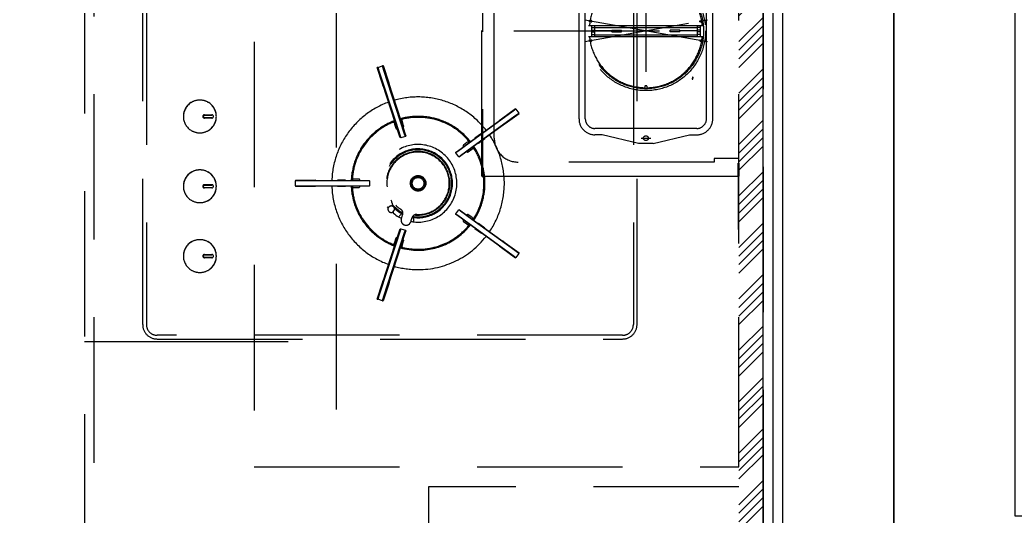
# Model space of a CAD drawing. Header units: millimetres. Extents: x 7294529 to 7346664, y 234399 to 276449.
# Drawn here: x 7305238 to 7306264, y 251204 to 251716 of the extents above; entities that cross this region are included whole.
import ezdxf
from ezdxf.xclip import XClip

# ---------------------------------------------------------------- set-up
doc = ezdxf.new("R2010")
doc.units = ezdxf.units.MM
doc.header["$LTSCALE"] = 100
doc.header["$XCLIPFRAME"] = 2
for name, pattern in [('C-303-L-TF_39B+59C$0$CEN', [62, 60, -1, 0, -1]), ('ST-DASH', [2.7, 1.5, -1.2]), ('U-39B-EX$0$CEN', [62, 60, -1, 0, -1]), ('U-39B-EX$0$HID', [2.3, 1.5, -0.8])]:
    doc.linetypes.add(name, pattern=pattern)
for name, color, linetype in [('BP', 7, 'Continuous'), ('C-303-L-TF_39B+59C$0$CEN', 1, 'C-303-L-TF_39B+59C$0$CEN'), ('C-303-L-TF_39B+59C$0$COL', 2, 'Continuous'), ('U-39B-EX$0$CEN', 1, 'U-39B-EX$0$CEN'), ('U-39B-EX$0$CON', 2, 'Continuous'), ('U-39B-EX$0$FUR_미설치가구', 8, 'U-39B-EX$0$HID'), ('U-39B-EX$0$INSUL_line', 8, 'Continuous'), ('U-39B-EX$0$S-ELE', 4, 'Continuous'), ('결로방지', 4, 'ST-DASH')]:
    doc.layers.add(name, color=color, linetype=linetype)
doc.layers.add('U-39B-EX$0$MC', color=152, linetype='Continuous', plot=False)

# ---------------------------------------------------------------- blocks, each defined once
blk = doc.blocks.new('U-39B-EX$0$39B_주방가구_1')
at = {"layer": 'U-39B-EX$0$FUR_미설치가구', "linetype": 'U-39B-EX$0$HID'}
h = blk.add_hatch(dxfattribs=at)
h.set_pattern_fill('ANSI34', color=256, scale=50, angle=180)
h.set_pattern_definition([(225, (-475328.763, -1076637.795), (26.5165043, -26.5165043), []), (225, (-475337.602, -1076637.795), (26.5165043, -26.5165043), []), (225, (-475346.44, -1076637.795), (26.5165043, -26.5165043), []), (225, (-475355.28, -1076637.795), (26.5165043, -26.5165043), [])])
h.paths.add_polyline_path([(675, -25), (700, -25), (700, 2145), (0, 2145), (0, 2120), (675, 2120)])
for p, q in [((60, 1292.5), (60, 1857.5)), ((63.8, 1857.5), (63.8, 1292.5)), ((566.2, 1857.5), (566.2, 1292.5)), ((570, 1292.5), (570, 1857.5)), ((579.1, 1703), (579.1, 1486.6)), ((510.1, 1504.5), (510.1, 1685.5)), ((516.6, 1504.5), (516.6, 1685.5)), ((641.6, 1504.5), (641.6, 1685.5)), ((648.1, 1504.5), (648.1, 1685.5)), ((642.6, 1583.8), (516.2, 1606.1)), ((623, 1602.7), (516.2, 1583.9)), ((522.9, 1604.4), (520.4, 1604.8)), ((523, 1605.4), (520.6, 1605.8)), ((642.6, 1606.2), (634, 1604.7)), ((635.1, 1605.4), (637.6, 1605.8)), ((635.3, 1604.4), (637.7, 1604.8)), ((443, 1595), (665.9, 1595)), ((519.9, 1600.7, 0.1), (638.2, 1600.7, 0.1)), ((523.1, 1600.7), (523.1, 1589.2)), ((523.1, 1598.5, 0.1), (526.1, 1598.5, 0.1)), ((523.1, 1596, 0.1), (526.1, 1596, 0.1)), ((523.1, 1594, 0.1), (526.1, 1594, 0.1)), ((523.1, 1591.5, 0.1), (526.1, 1591.5, 0.1)), ((526.1, 1600.7, 0), (526.1, 1589.2, 0.1)), ((526.1, 1598.7, 0.1), (632.1, 1598.7, 0.1)), ((544.1, 1595), (526.1, 1595)), ((526.1, 1591.2, 0.1), (632.1, 1591.2, 0.1)), ((544.1, 1595.7), (554.1, 1595.7)), ((544.1, 1594.2), (544.1, 1595.7)), ((544.1, 1594.2), (554.1, 1594.2)), ((554.1, 1594.2), (554.1, 1595.7)), ((604.1, 1594.2), (604.1, 1595.7)), ((614.1, 1595.7), (604.1, 1595.7)), ((614.1, 1594.2), (604.1, 1594.2)), ((614.1, 1594.2), (614.1, 1595.7)), ((632.1, 1595), (614.1, 1595)), ((632.1, 1600.7, 0), (632.1, 1589.2, 0.1)), ((635.1, 1598.5, 0.1), (632.1, 1598.5, 0.1)), ((635.1, 1596, 0.1), (632.1, 1596, 0.1)), ((635.1, 1594, 0.1), (632.1, 1594, 0.1)), ((635.1, 1591.5, 0.1), (632.1, 1591.5, 0.1)), ((635.1, 1600.7), (635.1, 1589.2)), ((519.9, 1589.2, 0.1), (638.2, 1589.2, 0.1)), ((522.9, 1585.6), (520.4, 1585.2)), ((523, 1584.6), (520.6, 1584.2)), ((635.1, 1584.6), (637.6, 1584.2)), ((635.3, 1585.6), (637.7, 1585.2)), ((307.3, 1540.5), (301.9, 1557.3)), ((302.6, 1557.5), (302.3, 1556.9)), ((302.6, 1557.5), (302.3, 1557.5)), ((303.7, 1552.6), (302.3, 1556.9)), ((302.6, 1557.5), (307.3, 1559.1)), ((302.6, 1557.5), (304.1, 1552.8)), ((320.5, 1500.8), (303.7, 1552.6)), ((304.1, 1552.8), (321, 1501)), ((307.6, 1559.2), (307.3, 1559.1)), ((308.9, 1554.3), (307.3, 1559.1)), ((308, 1558.8), (307.3, 1559.1)), ((308, 1558.8), (309.4, 1554.5)), ((308.1, 1559.3), (313.5, 1542.5)), ((325.7, 1502.5), (308.9, 1554.3)), ((309.4, 1554.5), (326.2, 1502.7)), ((308.1, 1538.1), (307.3, 1540.5)), ((313.5, 1542.5), (314.3, 1540.1)), ((578.1, 1538), (578.1, 1536.5)), ((579.6, 1538.5), (578.6, 1538.5)), ((580.1, 1538), (580.1, 1536.5)), ((109.5, 1520.9), (109.2, 1520.8)), ((110.8, 1521.8), (110.7, 1521.8)), ((110.8, 1521.8), (111.1, 1521.8)), ((126.9, 1521.8), (127.2, 1521.8)), ((127.2, 1521.8), (127.3, 1521.8)), ((128.8, 1520.8), (128.5, 1520.9)), ((315.4, 1516.1), (318, 1508.3)), ((315.5, 1516.1), (315.4, 1516.1)), ((321.3, 1518), (321.2, 1518)), ((323.9, 1510.2), (321.3, 1518)), ((323.8, 1510.2), (323.9, 1510.2)), ((396.5, 1479.8), (440.6, 1511.8)), ((440.9, 1511.4), (396.8, 1479.4)), ((430.2, 1504.6), (444.5, 1515)), ((448.3, 1509.7), (434, 1499.3)), ((440.6, 1511.8), (444.2, 1514.5)), ((444.9, 1514.4), (440.9, 1511.4)), ((443.8, 1507.4), (447.9, 1510.3)), ((447.8, 1509.6), (444.1, 1507)), ((444.9, 1514.4), (444.2, 1514.5)), ((444.9, 1514.4), (444.8, 1514.6)), ((444.9, 1514.4), (447.9, 1510.3)), ((447.8, 1509.6), (447.9, 1510.3)), ((448, 1510.1), (447.9, 1510.3)), ((102, 1506.9), (102, 1506.9)), ((102, 1506.9), (102, 1506.9)), ((123.7, 1508.6), (123.7, 1508.1)), ((123.7, 1508.6), (131.3, 1508.6)), ((123.7, 1508.1), (123.7, 1508.1)), ((131.3, 1505.2), (123.7, 1505.2)), ((131.3, 1508.6), (131.3, 1508.1)), ((131.3, 1508.1), (131.3, 1508.1)), ((318, 1508.3), (318.1, 1508.3)), ((319.4, 1500.2), (319.8, 1499)), ((319.8, 1499), (321.2, 1494.7)), ((325, 1486.9), (320.5, 1500.8)), ((321, 1501), (325.5, 1487)), ((330.2, 1488.6), (325.7, 1502.5)), ((326.2, 1502.7), (330.7, 1488.8)), ((327.9, 1501.6), (327.5, 1502.8)), ((329.2, 1497.3), (327.9, 1501.6)), ((399.7, 1475.4), (443.8, 1507.4)), ((444.1, 1507), (400, 1475)), ((428.1, 1503.1), (430.2, 1504.6)), ((434, 1499.3), (432, 1497.9)), ((109.5, 1492.9), (109.2, 1493)), ((126.9, 1492), (127.2, 1492)), ((127.2, 1492), (127.3, 1492)), ((128.8, 1493), (128.5, 1492.9)), ((322.4, 1494.1), (322.7, 1494.1)), ((328.4, 1496), (328.6, 1496.1)), ((331, 1486.3), (330.2, 1488.6)), ((330.7, 1488.8), (331.3, 1487)), ((409.5, 1489.4), (402.8, 1484.5)), ((409.5, 1489.3), (409.5, 1489.4)), ((631.6, 1494.5), (526.6, 1494.5)), ((325.6, 1485.1), (325, 1486.9)), ((325.5, 1487), (326.2, 1484.8)), ((326.2, 1484.8), (325.6, 1485.1)), ((331, 1486.3), (326.2, 1484.8)), ((331.3, 1487), (331, 1486.3)), ((384.7, 1471.2), (396.5, 1479.8)), ((396.8, 1479.4), (385, 1470.8)), ((394.5, 1479.9), (390.9, 1477.3)), ((395.6, 1480.7), (394.5, 1479.9)), ((402.8, 1484.5), (402.9, 1484.5)), ((406.4, 1479.6), (406.5, 1479.5)), ((406.5, 1479.5), (413.1, 1484.3)), ((413.1, 1484.3), (413, 1484.4)), ((534.1, 1488), (526.6, 1488)), ((571.6, 1479), (534.1, 1488)), ((586.6, 1479), (571.6, 1479)), ((574.1, 1484.5), (584.1, 1484.5)), ((586.6, 1479), (624.1, 1488)), ((624.1, 1488), (631.6, 1488)), ((385, 1470.8), (383, 1469.4)), ((383, 1469.4), (383.1, 1470.1)), ((386, 1465.4), (383, 1469.4)), ((383.1, 1470.1), (384.7, 1471.2)), ((387.9, 1466.8), (399.7, 1475.4)), ((400, 1475), (388.2, 1466.4)), ((390.7, 1475.9), (390.8, 1475.7)), ((394.4, 1470.8), (394.5, 1470.6)), ((395.9, 1470.4), (399.5, 1473.1)), ((399.5, 1473.1), (400.6, 1473.8)), ((386, 1465.4), (387.9, 1466.8)), ((386.7, 1465.3), (386, 1465.4)), ((388.2, 1466.4), (386.7, 1465.3)), ((109.5, 1448.9), (109.2, 1448.8)), ((110.8, 1449.8), (110.7, 1449.8)), ((110.8, 1449.8), (111.1, 1449.8)), ((126.9, 1449.8), (127.2, 1449.8)), ((127.2, 1449.8), (127.3, 1449.8)), ((128.8, 1448.8), (128.5, 1448.9)), ((217.6, 1441.3), (235.3, 1441.3)), ((218.1, 1441), (217.6, 1440.5)), ((217.6, 1440.8), (217.6, 1440.5)), ((217.6, 1435.5), (217.6, 1440.5)), ((222.6, 1440.5), (217.6, 1440.5)), ((218.1, 1441), (222.6, 1441)), ((222.6, 1441), (277.1, 1441)), ((277.1, 1440.5), (222.6, 1440.5)), ((235.3, 1441.3), (237.8, 1441.3)), ((269.2, 1441.1), (261, 1441.1)), ((261, 1441.1), (261, 1441)), ((269.2, 1441), (269.2, 1441.1)), ((277.1, 1441), (291.6, 1441)), ((291.7, 1440.5), (277.1, 1440.5)), ((278.6, 1442.3), (277.3, 1442.3)), ((283.1, 1442.3), (278.6, 1442.3)), ((284.1, 1441), (284.1, 1441.3)), ((291.6, 1441), (293.6, 1441)), ((294.1, 1440.5), (291.7, 1440.5)), ((293.6, 1441), (294.1, 1440.5)), ((294.1, 1440.5), (294.1, 1435.5)), ((674.5, 1390.5), (674.5, 1444.2)), ((102, 1434.9), (102, 1434.9)), ((102, 1434.9), (102, 1434.9)), ((123.7, 1436.6), (123.7, 1436.1)), ((123.7, 1436.6), (131.3, 1436.6)), ((123.7, 1436.1), (123.7, 1436.1)), ((131.3, 1433.2), (123.7, 1433.2)), ((131.3, 1436.6), (131.3, 1436.1)), ((131.3, 1436.1), (131.3, 1436.1)), ((217.6, 1435.5), (222.6, 1435.5)), ((217.6, 1435.5), (218.1, 1435)), ((217.6, 1435.5), (217.6, 1435.3)), ((235.3, 1434.8), (217.6, 1434.8)), ((222.6, 1435), (218.1, 1435)), ((222.6, 1435.5), (277.1, 1435.5)), ((277.1, 1435), (222.6, 1435)), ((237.8, 1434.8), (235.3, 1434.8)), ((261, 1435), (261, 1434.9)), ((261, 1434.9), (269.2, 1434.9)), ((269.2, 1434.9), (269.2, 1435)), ((277.1, 1435.5), (291.7, 1435.5)), ((291.6, 1435), (277.1, 1435)), ((277.3, 1433.8), (278.6, 1433.8)), ((278.6, 1433.8), (283.1, 1433.8)), ((284.1, 1434.8), (284.1, 1435)), ((293.6, 1435), (291.6, 1435)), ((291.7, 1435.5), (294.1, 1435.5)), ((294.1, 1435.5), (293.6, 1435)), ((338.8, 1432.7), (338.5, 1432.3)), ((341, 1430.6), (341.3, 1431)), ((109.5, 1420.9), (109.2, 1421)), ((126.9, 1420), (127.2, 1420)), ((127.2, 1420), (127.3, 1420)), ((128.8, 1421), (128.5, 1420.9)), ((314.8, 1414.2), (313.6, 1413.4)), ((318.4, 1408.5), (319.2, 1409.6)), ((327, 1406.8), (327, 1406.9)), ((383, 1406.6), (386, 1410.6)), ((383, 1406.6), (385, 1405.2)), ((383.1, 1405.9), (383, 1406.6)), ((386, 1410.6), (386.7, 1410.8)), ((387.9, 1409.2), (386, 1410.6)), ((386.7, 1410.8), (388.2, 1409.6)), ((399.7, 1400.6), (387.9, 1409.2)), ((388.2, 1409.6), (400, 1401.1)), ((326.8, 1401), (327.2, 1402.4)), ((327.2, 1402.4), (328.2, 1405.5)), ((336.7, 1399.3), (336.3, 1397.9)), ((337.8, 1402.4), (336.7, 1399.3)), ((339.5, 1402.8), (339.5, 1402.8)), ((384.7, 1404.8), (383.1, 1405.9)), ((396.5, 1396.2), (384.7, 1404.8)), ((385, 1405.2), (396.8, 1396.6)), ((390.8, 1400.3), (390.7, 1400.1)), ((390.9, 1398.7), (394.5, 1396.1)), ((394.5, 1405.4), (394.4, 1405.2)), ((399.5, 1403), (395.9, 1405.6)), ((440.6, 1364.2), (396.5, 1396.2)), ((396.8, 1396.6), (440.9, 1364.6)), ((400.6, 1402.2), (399.5, 1403)), ((443.8, 1368.6), (399.7, 1400.6)), ((400, 1401.1), (444.1, 1369)), ((406.5, 1396.5), (406.4, 1396.4)), ((413.1, 1391.7), (406.5, 1396.5)), ((320.5, 1375.2), (325, 1389.1)), ((325.5, 1389), (321, 1375.1)), ((325, 1389.1), (325.6, 1390.9)), ((326.2, 1391.2), (325.5, 1389)), ((325.6, 1390.9), (326.2, 1391.2)), ((325.7, 1373.5), (330.2, 1387.4)), ((326.2, 1391.2), (331, 1389.7)), ((330.7, 1387.2), (326.2, 1373.4)), ((330.2, 1387.4), (331, 1389.7)), ((331.3, 1389.1), (330.7, 1387.2)), ((331, 1389.7), (331.3, 1389.1)), ((394.5, 1396.1), (395.6, 1395.3)), ((402.9, 1391.6), (402.8, 1391.5)), ((402.8, 1391.5), (409.5, 1386.7)), ((409.5, 1386.7), (409.5, 1386.7)), ((413, 1391.6), (413.1, 1391.7)), ((109.5, 1377), (109.2, 1376.9)), ((110.8, 1377.9), (110.7, 1377.9)), ((110.8, 1377.9), (111.1, 1377.9)), ((126.9, 1377.9), (127.2, 1377.9)), ((127.2, 1377.9), (127.3, 1377.9)), ((128.8, 1376.9), (128.5, 1377)), ((319.8, 1377), (319.4, 1375.8)), ((321.2, 1381.3), (319.8, 1377)), ((322.7, 1381.9), (322.4, 1381.9)), ((327.9, 1374.4), (329.2, 1378.7)), ((328.6, 1379.9), (328.4, 1380)), ((432, 1378.2), (434, 1376.7)), ((434, 1376.7), (448.3, 1366.3)), ((303.7, 1323.4), (320.5, 1375.2)), ((321, 1375.1), (304.1, 1323.2)), ((308.9, 1321.7), (325.7, 1373.5)), ((326.2, 1373.4), (309.4, 1321.5)), ((318, 1367.7), (315.4, 1359.9)), ((318.1, 1367.7), (318, 1367.7)), ((321.3, 1358), (323.9, 1365.8)), ((323.9, 1365.8), (323.8, 1365.8)), ((327.5, 1373.2), (327.9, 1374.4)), ((430.2, 1371.4), (428.1, 1372.9)), ((444.5, 1361), (430.2, 1371.4)), ((447.9, 1365.7), (443.8, 1368.6)), ((444.1, 1369), (447.8, 1366.4)), ((447.9, 1365.7), (444.9, 1361.6)), ((447.9, 1365.7), (447.8, 1366.4)), ((447.9, 1365.7), (448, 1365.9)), ((102, 1363), (102, 1363)), ((102, 1363), (102, 1363)), ((123.7, 1364.7), (123.7, 1364.2)), ((123.7, 1364.7), (131.3, 1364.7)), ((123.7, 1364.2), (123.7, 1364.2)), ((131.3, 1361.3), (123.7, 1361.3)), ((131.3, 1364.7), (131.3, 1364.2)), ((131.3, 1364.2), (131.3, 1364.2)), ((315.4, 1359.9), (315.5, 1359.9)), ((321.2, 1358), (321.3, 1358)), ((444.2, 1361.5), (440.6, 1364.2)), ((440.9, 1364.6), (444.9, 1361.6)), ((444.2, 1361.5), (444.9, 1361.6)), ((444.8, 1361.4), (444.9, 1361.6)), ((109.5, 1349), (109.2, 1349.1)), ((126.9, 1348.1), (127.2, 1348.1)), ((127.2, 1348.1), (127.3, 1348.1)), ((128.8, 1349.1), (128.5, 1349)), ((301.9, 1318.7), (307.3, 1335.5)), ((307.3, 1335.5), (308.1, 1337.9)), ((314.3, 1335.9), (313.5, 1333.5)), ((313.5, 1333.5), (308.1, 1316.7)), ((302.3, 1319.1), (303.7, 1323.4)), ((302.3, 1319.1), (302.6, 1318.5)), ((302.3, 1318.5), (302.6, 1318.5)), ((304.1, 1323.2), (302.6, 1318.5)), ((307.3, 1316.9), (302.6, 1318.5)), ((307.3, 1316.9), (308.9, 1321.7)), ((307.3, 1316.9), (308, 1317.2)), ((307.3, 1316.9), (307.6, 1316.8)), ((309.4, 1321.5), (308, 1317.2)), ((0, 1275), (210, 1275)), ((60, 1275), (260, 1275)), ((555, 1281.3), (75, 1281.3)), ((75, 1277.5), (555, 1277.5))]:
    blk.add_line(p, q, dxfattribs=at)
for points in [[(675, 0), (675, 2120), (0, 2120), (0, 2145), (700, 2145), (700, 0), (675, 0)], [(10, 0), (10, 2120)]]:
    blk.add_lwpolyline(points, dxfattribs=at)
for points in [[(675, 0), (675, 2120), (0, 2120), (0, 0)], [(175, 1145.9), (675, 1145.9), (675, 2043.9), (175, 2043.9)], [(675, 0), (675, 1125), (355, 1125), (355, 0)]]:
    blk.add_lwpolyline(points, close=True, dxfattribs=at)
for points in [[(674.4, 1744.3), (410.6, 1744.3), (410.6, 1445.5), (674.4, 1445.5), (674.4, 1458.9), (675, 1458.9), (675, 1445.5, -0.414214), (674.4, 1444.9), (410.6, 1444.9, -0.414214), (410, 1445.5), (410, 1744.3, -0.414214), (410.6, 1744.9), (674.4, 1744.9, -0.414214), (675, 1744.3), (675, 1730.9), (674.4, 1730.9)], [(627, 1545.4), (627.6, 1545.4), (627.8, 1546.7, -0.138775), (627.3, 1547.7)]]:
    blk.add_lwpolyline(points, format="xyb", close=True, dxfattribs=at)
blk.add_lwpolyline([(675, 1463.4), (649.7, 1463.4), (649.7, 1459.9), (447.2, 1459.9, -0.414214), (422.7, 1484.4), (422.7, 1705.4)], format="xyb", dxfattribs=at)
for centre, radius in [((579.1, 1595), 61.5), ((579.1, 1595), 59.5), ((579.1, 1484.5), 2.5), ((344.1, 1438), 8), ((344.1, 1438), 7.5), ((344.1, 1438), 7), ((344.1, 1438), 6)]:
    blk.add_circle(centre, radius, dxfattribs=at)
for centre, radius, start, end in [((579.1, 1595, 0.1), 58.5, 90.9795, 169.5103), ((579.1, 1595, 0.1), 58.5, 10.4897, 89.0205), ((579.1, 1595, 0.1), 58.5, 170.4897, 174.3593), ((522.9, 1604.9), 0.5, 260, 350), ((522.9, 1604.9), 0.5, 350, 80), ((635.2, 1604.9), 0.5, 100, 190), ((635.2, 1604.9), 0.5, 190, 280), ((579.1, 1595, 0.1), 58.5, 5.6407, 9.5103), ((579.1, 1595, 0.1), 58.5, 185.6407, 189.5103), ((579.1, 1595, 0.1), 58.5, 190.4897, 269.0205), ((522.9, 1585.1), 0.5, 10, 100), ((522.9, 1585.1), 0.5, 280, 10), ((579.1, 1595, 0.1), 58.5, 270.9795, 349.5103), ((635.2, 1585.1), 0.5, 80, 170), ((635.2, 1585.1), 0.5, 170, 260), ((579.1, 1595, 0.1), 58.5, 350.4897, 354.3593), ((303.4, 1553.7), 3.91, 105.2902, 112.62), ((309.1, 1555.1), 4.29, 103.7031, 110.3867), ((313.8, 1540), 0.5, 318, 18), ((308.6, 1538.3), 0.5, 198, 258), ((578.6, 1538), 0.5, 90, 180), ((579.6, 1538), 0.5, 0, 90), ((119, 1506.9), 17, 118.9388, 180), ((119, 1506.9), 17, 119.1503, 180), ((119, 1506.9), 17, 125.1532, 234.8468), ((119, 1506.6), 17.2, 56.5718, 123.4282), ((119, 1506.9), 17, 298.9388, 61.0612), ((119, 1506.9), 17, 299.1503, 60.8497), ((119, 1506.9), 17, 305.1532, 54.8468), ((344.1, 1438), 89, 109.9317, 178.0683), ((344.1, 1438), 89, 37.9317, 106.0683), ((441.5, 1512.4), 3.91, 33.2902, 40.62), ((444.6, 1507.5), 4.29, 31.7031, 38.3867), ((123.7, 1506.9), 1.7, 89.2913, 179.706), ((123.7, 1506.9), 1.7, 179.6143, 270.0266), ((123.7, 1506.9), 1.2, 89.996, 179.7984), ((123.7, 1506.9), 1.2, 179.7992, 269.9933), ((131.3, 1506.9), 1.7, 270.0028, 90.6748), ((344.1, 1438), 69, 110.4919, 177.5081), ((344.1, 1438), 68, 112.4942, 175.5058), ((344.1, 1438), 68, 110.7804, 112.4942), ((318.4, 1499.9), 1, 18, 112.4942), ((344.1, 1438), 68, 110.5286, 110.7804), ((344.1, 1438), 69, 38.4919, 105.5081), ((344.1, 1438), 68, 105.2196, 105.4714), ((344.1, 1438), 68, 103.506, 105.2196), ((328.4, 1503.2), 1, 103.5058, 198), ((344.1, 1438), 68, 40.4942, 103.5058), ((428.4, 1502.7), 0.5, 126, 186), ((526.6, 1504.5), 16.5, 180, 270), ((526.6, 1504.5), 10, 180, 270), ((631.6, 1504.5), 16.5, 270, 0), ((631.6, 1504.5), 10, 270, 0), ((119, 1507.2), 17.2, 236.5718, 303.4282), ((322.1, 1495), 1, 198, 288), ((328.3, 1497), 1, 288, 18), ((431.7, 1498.3), 0.5, 246, 306), ((395, 1481.5), 1, 306, 40.4942), ((344.1, 1438), 68, 38.5286, 38.7804), ((344.1, 1438), 89, 325.9317, 34.0683), ((344.1, 1438), 40, 264.1386, 217.4632), ((344.1, 1438), 35.5, 262.6786, 220.8307), ((344.1, 1438), 34.6, 261.5963, 242.4037), ((344.1, 1438), 32.8, 270, 240.2863), ((344.1, 1438), 32.2, 279.302, 224.6224), ((391.5, 1476.5), 1, 126, 216), ((395.3, 1471.2), 1, 216, 306), ((401.2, 1473), 1, 31.5058, 126), ((344.1, 1438), 68, 33.2196, 33.4714), ((344.1, 1438), 68, 31.506, 33.2196), ((344.1, 1438), 69, 326.4919, 33.5081), ((344.1, 1438), 68, 328.4942, 31.5058), ((119, 1434.9), 17, 118.9388, 180), ((119, 1434.9), 17, 119.1503, 180), ((119, 1434.9), 17, 125.1532, 234.8468), ((119, 1434.6), 17.2, 56.5718, 123.4282), ((119, 1434.9), 17, 298.9388, 61.0612), ((119, 1434.9), 17, 299.1503, 60.8497), ((119, 1434.9), 17, 305.1532, 54.8468), ((221.8, 1440.9), 4.29, 175.7031, 182.3867), ((237.8, 1440.8), 0.5, 30, 90), ((344.1, 1438), 68, 175.506, 177.2196), ((344.1, 1438), 68, 177.2196, 177.4714), ((277.3, 1443.3), 1, 175.5058, 270), ((283.1, 1441.3), 1, 0, 90), ((123.7, 1434.9), 1.7, 89.2913, 179.706), ((123.7, 1434.9), 1.7, 179.6143, 270.0266), ((123.7, 1434.9), 1.2, 89.996, 179.7984), ((123.7, 1434.9), 1.2, 179.7992, 269.9933), ((131.3, 1434.9), 1.7, 270.0028, 90.6748), ((221.5, 1435.1), 3.91, 177.2902, 184.62), ((237.8, 1435.3), 0.5, 270, 330), ((344.1, 1438), 89, 181.9317, 250.0683), ((344.1, 1438), 69, 182.4919, 249.5081), ((344.1, 1438), 68, 182.5286, 182.7804), ((344.1, 1438), 68, 182.7804, 184.4942), ((277.3, 1432.8), 1, 90, 184.4942), ((344.1, 1438), 68, 184.4942, 247.5058), ((283.1, 1434.8), 1, 270, 0), ((119, 1435.3), 17.2, 236.5718, 303.4282), ((312.2, 1417.8), 5, 4.3191, 32.3276), ((322.1, 1418.6), 5, 184.3191, 221.5504), ((313.1, 1414.3), 1, 217.6012, 274.6495), ((316.5, 1411.4), 3.5, 143.6342, 304.2344), ((313.1, 1414.3), 0.992, 274.6696, 302.118), ((316.5, 1411.4), 3.25, 74.1012, 122), ((317.1, 1414.7), 0.195, 18.5502, 44.2237), ((316.5, 1411.4), 3.25, 13.8988, 74.1012), ((319.3, 1407.9), 0.991, 145.8742, 173.3382), ((319.3, 1407.9), 1, 173.3505, 230.3988), ((344.1, 1438), 34.3, 221.5504, 242.9822), ((344.1, 1438), 40, 230.5368, 239.8614), ((316.5, 1411.4), 3.25, 326, 13.8988), ((319.9, 1412.3), 0.252, 199.8144, 259.0699), ((319.8, 1411.8), 0.201, 44.1335, 69.0926), ((344.1, 1438), 35.5, 227.1693, 241.3214), ((344, 1438), 32.1, 224.6221, 226.6862), ((344.1, 1438), 32.2, 226.6859, 236.3846), ((331.7, 1400), 8, 121.7009, 150.9833), ((323.5, 1407.1), 5, 48.5366, 56.3846), ((323.5, 1407.1), 5, 41.4209, 48.5385), ((323.5, 1407.1), 5, 342, 41.4228), ((331.7, 1400), 7.99, 116.5162, 121.7029), ((336.1, 1422.4), 17.1, 241.6654, 242.9007), ((344.1, 1438), 34.6, 243.0139, 243.2479), ((324.7, 1398.6), 9.3, 65.6866, 66.1534), ((344.1, 1438), 40, 239.8614, 240.8822), ((331.5, 1400.1), 7.74, 150.9628, 152.2497), ((344.1, 1438), 40, 240.8822, 244.8192), ((330.6, 1399.7), 4.05, 161.6726, 171.7418), ((332.5, 1399), 3.93, 332.1757, 342.3109), ((332.4, 1399.1), 4.08, 341.9769, 342.2104), ((332.4, 1399.5), 4.16, 342.1446, 342.3318), ((344.1, 1438), 40, 259.1808, 263.1178), ((342.5, 1400.9), 5, 103.2111, 162), ((336.6, 1394.8), 9.29, 77.8461, 78.3473), ((344.1, 1438), 34.6, 260.7485, 260.9822), ((341.3, 1421.1), 17.5, 261.0898, 262.3036), ((331.7, 1400), 7.99, 22.2971, 27.4838), ((331.7, 1400), 8, 353.0167, 22.2991), ((344.1, 1438), 40, 263.1178, 264.1386), ((331.9, 1399.9), 7.74, 351.7503, 353.0372), ((344.1, 1438), 32.8, 263.7137, 270), ((342.5, 1400.9), 5, 96.0558, 103.213), ((342.5, 1400.9), 5, 87.6154, 96.0577), ((344.1, 1438), 32.2, 267.6154, 277.2358), ((344.1, 1438), 32.1, 277.2355, 279.3023), ((391.5, 1399.5), 1, 144, 234), ((395.3, 1404.8), 1, 54, 144), ((401.2, 1403), 1, 234, 328.4942), ((344.1, 1438), 68, 326.5286, 326.7804), ((344.1, 1438), 68, 326.7804, 328.4942), ((344.1, 1438), 68, 256.4942, 319.5058), ((344.1, 1438), 69, 270, 321.5081), ((395, 1394.5), 1, 319.5058, 54), ((344.1, 1438), 68, 321.2196, 321.4714), ((119, 1363), 17, 118.9388, 180), ((119, 1363), 17, 119.1503, 180), ((119, 1363), 17, 125.1532, 234.8468), ((119, 1362.7), 17.2, 56.5718, 123.4282), ((119, 1363), 17, 298.9388, 61.0612), ((119, 1363), 17, 299.1503, 60.8497), ((119, 1363), 17, 305.1532, 54.8468), ((318.4, 1376.1), 1, 247.5058, 342), ((322.1, 1381), 1, 72, 162), ((328.3, 1379), 1, 342, 72), ((344.1, 1438), 89, 270, 322.0683), ((431.7, 1377.7), 0.5, 54, 114), ((344.1, 1438), 68, 247.506, 249.2196), ((344.1, 1438), 68, 249.2196, 249.4714), ((344.1, 1438), 69, 254.4919, 270), ((344.1, 1438), 68, 254.5286, 254.7804), ((344.1, 1438), 68, 254.7804, 256.4942), ((328.4, 1372.9), 1, 162, 256.4942), ((428.4, 1373.3), 0.5, 174, 234), ((445, 1368.3), 3.91, 321.2902, 328.62), ((123.7, 1363), 1.7, 89.2913, 179.706), ((123.7, 1363), 1.7, 179.6143, 270.0266), ((123.7, 1363), 1.2, 89.996, 179.7984), ((123.7, 1363), 1.2, 179.7992, 269.9933), ((131.3, 1363), 1.7, 270.0028, 90.6748), ((441.2, 1363.8), 4.29, 319.7031, 326.3867), ((119, 1363.3), 17.2, 236.5718, 303.4282), ((344.1, 1438), 89, 253.9317, 270), ((308.6, 1337.8), 0.5, 102, 162), ((313.8, 1336.1), 0.5, 342, 42), ((303.5, 1322.7), 4.29, 247.7031, 254.3867), ((309, 1320.5), 3.91, 249.2902, 256.62), ((75, 1292.5), 15, 180, 270), ((75, 1292.5), 11.2, 180, 270), ((555, 1292.5), 11.2, 270, 0), ((555, 1292.5), 15, 270, 0)]:
    blk.add_arc(centre, radius, start, end, dxfattribs=at)
for points in [[(123.7, 1508.1), (126.3, 1508.1), (128.8, 1508.1), (131.3, 1508.1)], [(123.7, 1505.7), (126.2, 1505.7), (128.8, 1505.7), (131.3, 1505.7)], [(123.7, 1436.1), (126.3, 1436.1), (128.8, 1436.1), (131.3, 1436.1)], [(123.7, 1433.7), (126.2, 1433.7), (128.8, 1433.7), (131.3, 1433.7)], [(123.7, 1364.2), (126.3, 1364.2), (128.8, 1364.2), (131.3, 1364.2)], [(123.7, 1361.8), (126.2, 1361.8), (128.8, 1361.8), (131.3, 1361.8)]]:
    blk.add_open_spline(points, degree=3, dxfattribs=at)
for points, knots in [([(397.1, 1480.6), (396.7, 1481), (396.4, 1481.4), (395.9, 1482), (395.8, 1482.2), (395.8, 1482.2)], [0, 0, 0, 0, 0.5, 0.5, 0.9960386, 0.9960386, 0.9960386, 0.9960386]), ([(317.2, 1414.7), (317.2, 1414.7), (317.3, 1414.6), (317.3, 1414.6), (317.4, 1414.5), (317.4, 1414.5)], [0, 0, 0, 0, 0.5, 0.5, 1, 1, 1, 1]), ([(327.5, 1406.8), (327.4, 1406.7), (327.4, 1406.7), (327.2, 1406.7), (327.1, 1406.8), (327, 1406.8)], [0, 0, 0, 0, 0.5, 0.5, 1, 1, 1, 1]), ([(326.6, 1400.3), (326.6, 1400.2), (326.6, 1400.1), (326.6, 1400), (326.6, 1399.8), (326.6, 1399.6), (326.6, 1399.4), (326.6, 1399.2), (326.6, 1399), (326.6, 1398.8), (326.7, 1398.6), (326.7, 1398.4), (326.8, 1398.3), (326.9, 1398.1), (326.9, 1397.9), (327, 1397.7), (327.1, 1397.5), (327.2, 1397.4), (327.3, 1397.2), (327.5, 1397), (327.6, 1396.9), (327.7, 1396.7), (327.9, 1396.5), (328, 1396.4), (328.2, 1396.3), (328.3, 1396.1), (328.5, 1396), (328.7, 1395.9), (328.8, 1395.7), (329, 1395.6), (329.2, 1395.5), (329.4, 1395.4), (329.6, 1395.3), (329.8, 1395.3), (330, 1395.2), (330.2, 1395.1), (330.4, 1395.1), (330.6, 1395), (330.8, 1395), (331, 1394.9), (331.2, 1394.9), (331.4, 1394.9), (331.6, 1394.9), (331.8, 1394.9), (332.1, 1394.9), (332.3, 1394.9), (332.5, 1394.9), (332.7, 1394.9), (332.9, 1395), (333.1, 1395), (333.3, 1395.1), (333.5, 1395.1), (333.7, 1395.2), (333.9, 1395.3), (334, 1395.4), (334.2, 1395.4), (334.4, 1395.5), (334.6, 1395.7), (334.7, 1395.8), (334.9, 1395.9), (335, 1396), (335.2, 1396.1), (335.3, 1396.3), (335.5, 1396.4), (335.6, 1396.6), (335.7, 1396.7), (335.8, 1396.9), (335.9, 1397), (336, 1397.2), (336, 1397.2)], [0, 0, 0, 0, 0.008353, 0.023218, 0.038088, 0.052965, 0.06785, 0.082744, 0.097649, 0.112566, 0.127493, 0.142433, 0.157385, 0.17235, 0.187326, 0.202314, 0.217313, 0.232323, 0.247343, 0.262373, 0.277411, 0.292458, 0.307512, 0.322573, 0.33764, 0.352713, 0.36779, 0.382872, 0.397958, 0.413047, 0.428138, 0.443232, 0.458329, 0.473427, 0.488526, 0.503627, 0.518729, 0.533831, 0.548933, 0.564035, 0.579137, 0.594238, 0.609338, 0.624436, 0.639532, 0.654626, 0.669717, 0.684804, 0.699887, 0.714965, 0.730037, 0.745103, 0.760161, 0.775212, 0.790254, 0.805286, 0.820307, 0.835318, 0.850317, 0.865304, 0.880278, 0.895239, 0.910188, 0.925124, 0.940048, 0.954959, 0.96986, 0.98475, 1, 1, 1, 1]), ([(339.5, 1402.8), (339.4, 1402.8), (339.3, 1402.8), (339.2, 1402.9), (339.1, 1402.9), (339.1, 1403)], [0, 0, 0, 0, 0.5, 0.5, 1, 1, 1, 1]), ([(395.8, 1393.8), (395.8, 1393.9), (395.9, 1394), (396.4, 1394.6), (396.7, 1395), (397.1, 1395.4)], [0.0085795, 0.0085795, 0.0085795, 0.0085795, 0.5, 0.5, 1, 1, 1, 1])]:
    blk.add_open_spline(points, degree=3, knots=knots, dxfattribs=at)
blk = doc.blocks.new('U-39B-EX$0$S-CEN')
at = {"layer": 'U-39B-EX$0$S-ELE', "color": 8, "linetype": 'U-39B-EX$0$CEN'}
blk.add_line((0, -500), (0, 9430), dxfattribs=at)
blk = doc.blocks.new('U-39B-EX', base_point=(0, 0))
at = {"layer": 'U-39B-EX$0$CEN'}
blk.add_line((0, -9730), (0, 200), dxfattribs=at)
at = {"layer": 'U-39B-EX$0$CON'}
blk.add_lwpolyline([(-125, -1185), (-115, -1185), (-115, -3050), (-125, -3050)], dxfattribs=at)
at = {"layer": 'U-39B-EX$0$INSUL_line'}
blk.add_line((-125, -1185), (-125, -3050), dxfattribs=at)
at = {"layer": 'U-39B-EX$0$MC'}
blk.add_line((-135, -9730), (-135, 200), dxfattribs=at)
blk.add_blockref('U-39B-EX$0$39B_주방가구_1', (-835, -3445))
at = {"layer": 'U-39B-EX$0$S-ELE'}
blk.add_blockref('U-39B-EX$0$S-CEN', (0, -9230), dxfattribs=at)
blk = doc.blocks.new('C-303-L-TF_39B+59C', base_point=(0, 0))
at = {"layer": 'C-303-L-TF_39B+59C$0$CEN'}
blk.add_line((0, 185), (0, -9730), dxfattribs=at)
at = {"layer": 'C-303-L-TF_39B+59C$0$COL'}
blk.add_line((125, -2350), (125, 195), dxfattribs=at)
blk.add_lwpolyline([(2010, -2350), (125, -2350)], dxfattribs=at)

msp = doc.modelspace()

# ---------------------------------------------------------------- block references
at = {"layer": 'BP'}
ref = msp.add_blockref('U-39B-EX', (7306139.4, 253554.4), dxfattribs=at)
XClip(ref).set_block_clipping_path([(-7279.9999999991, 1285.0000000001), (-3835.7908654474, 1285.0000000001), (-3335.7908654474, 784.9999999997), (144.2091345536, 784.9999999997), (144.2091345536, -9729.9999999999), (-7279.9999999991, -9729.9999999999)])

# ---------------------------------------------------------------- next in the draw order: linework, layer by layer
at = {"layer": '결로방지'}
msp.add_lwpolyline([(7306014.4, 250504.4), (7305564.4, 250504.4), (7305564.4, 253049.4), (7302544.4, 253049.4), (7302544.4, 253639.4), (7300059.4, 253639.4), (7300059.4, 249584.4)], dxfattribs=at)

# ---------------------------------------------------------------- next in the draw order: block references
at = {"layer": 'BP'}
msp.add_blockref('C-303-L-TF_39B+59C', (7306139.4, 253554.4), dxfattribs=at)

doc.saveas('drawing.dxf')
